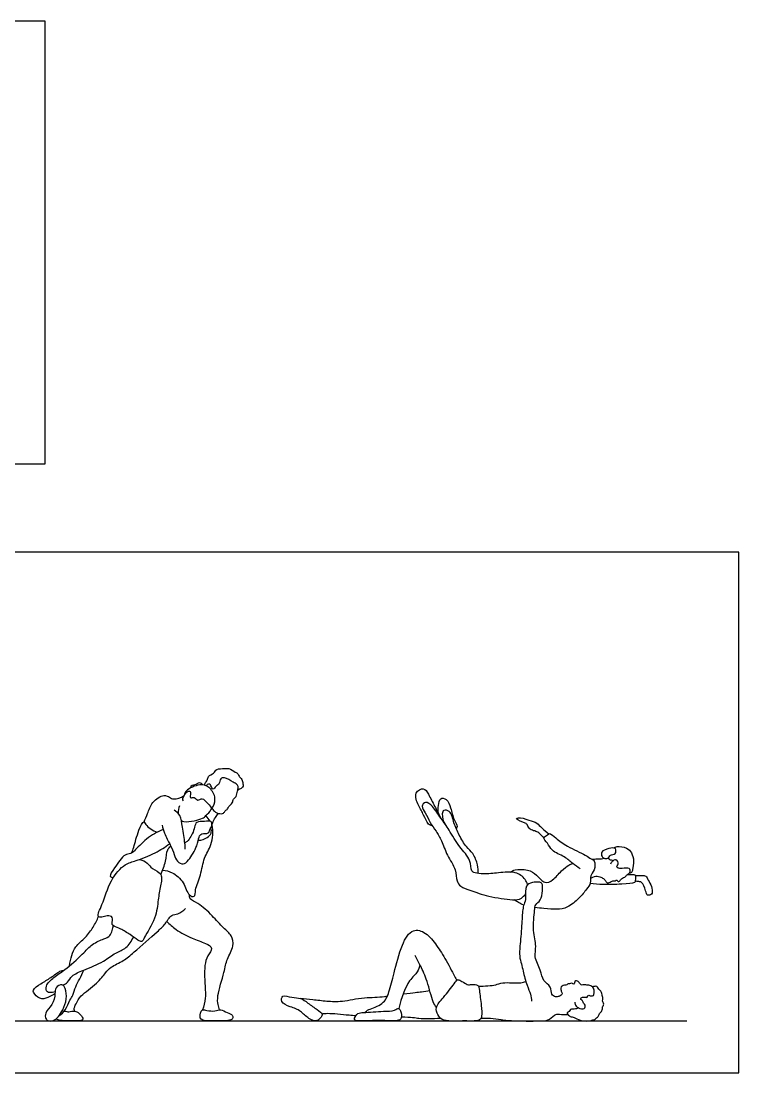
# Model space of a CAD drawing. Header units: millimetres. Extents: x 1.9 to 19.7, y 0.9 to 24.9.
# Drawn here: x 15.49 to 19.69, y 1.3 to 7.46 of the extents above; entities that cross this region are included whole.
import ezdxf

# ---------------------------------------------------------------- set-up
doc = ezdxf.new("R2010")
doc.units = ezdxf.units.MM
for name, color, linetype, true_color in [('AG-DIAGRAM', 7, 'Continuous', 0xfecc66), ('AG-PEOPLE', 7, 'Continuous', 0x66ccff), ('X-VPRT', 6, 'Continuous', 0xff00ff)]:
    doc.layers.add(name, color=color, linetype=linetype, true_color=true_color)

msp = doc.modelspace()

# ---------------------------------------------------------------- linework, layer by layer
at = {"layer": 'AG-DIAGRAM'}
msp.add_line((2.2184, 1.6083), (19.3822, 1.6083), dxfattribs=at)
at = {"layer": 'AG-PEOPLE'}
for points, knots in [([(16.563, 2.9872), (16.563, 2.9915), (16.5627, 3.0013), (16.5822, 3.0159), (16.5801, 3.0425), (16.6202, 3.0547), (16.629, 3.0858), (16.6803, 3.0834), (16.7045, 3.0891), (16.7418, 3.0639), (16.7575, 3.0561), (16.7665, 3.0348), (16.7861, 3.0167), (16.7877, 2.9908), (16.7877, 2.974), (16.767, 2.9635), (16.7598, 2.9585), (16.7558, 2.9563)], [0, 0, 0, 0, 0.213032, 0.488326, 0.768119, 1.122823, 1.434065, 1.830398, 2.134903, 2.517239, 2.766117, 3.038911, 3.342523, 3.637249, 3.867756, 4.137806, 4.357843, 4.357843, 4.357843, 4.357843]), ([(16.607, 2.8523), (16.6094, 2.848), (16.6148, 2.8392), (16.641, 2.8187), (16.6753, 2.8206), (16.6812, 2.8387), (16.6994, 2.8476), (16.7011, 2.864), (16.7296, 2.882), (16.7275, 2.9089), (16.751, 2.9199), (16.7533, 2.9526), (16.7624, 2.9742), (16.7528, 2.994), (16.7284, 3.005), (16.6808, 3.0351), (16.6528, 3.0296), (16.6508, 2.9919), (16.6287, 2.9853), (16.6144, 2.9578), (16.6046, 2.9726), (16.5959, 2.9967), (16.5763, 2.9939), (16.5741, 2.9863), (16.5735, 2.983)], [0, 0, 0, 0, 0.227687, 0.564362, 0.887775, 1.129018, 1.379175, 1.607075, 1.934167, 2.219, 2.494245, 2.823344, 3.107677, 3.359155, 3.668807, 4.112017, 4.388035, 4.716964, 4.997126, 5.284919, 5.483561, 5.777899, 6.002566, 6.190127, 6.190127, 6.190127, 6.190127]), ([(16.4395, 2.8955), (16.4372, 2.8997), (16.4276, 2.9085), (16.4621, 2.9593), (16.485, 2.9494), (16.4758, 2.92), (16.4822, 2.911), (16.5035, 2.9217), (16.5221, 2.8907), (16.5507, 2.9185), (16.5764, 2.8827), (16.6015, 2.8636), (16.5993, 2.8392), (16.6169, 2.8672), (16.6323, 2.9222), (16.5892, 2.9805), (16.5352, 2.9985), (16.4538, 2.9619), (16.445, 2.9367), (16.4424, 2.9272)], [0, 0, 0, 0, 0.225294, 0.65503, 0.880324, 1.19035, 1.350092, 1.604271, 1.909596, 2.212225, 2.571059, 2.914362, 3.126345, 3.393084, 3.842107, 4.319509, 4.756205, 5.300769, 5.596411, 5.596411, 5.596411, 5.596411]), ([(16.4849, 2.9735), (16.4842, 2.9771), (16.4801, 2.9891), (16.5161, 2.9901), (16.5307, 3.0094), (16.5477, 2.996), (16.5525, 2.9893)], [0, 0, 0, 0, 0.197151, 0.51966, 0.78994, 1.083043, 1.083043, 1.083043, 1.083043]), ([(17.8941, 2.7496), (17.8863, 2.752), (17.8671, 2.7561), (17.8438, 2.8175), (17.8119, 2.8659), (17.7834, 2.9426), (17.8464, 2.98), (17.8729, 2.931), (17.9085, 2.8647), (17.9313, 2.8197), (17.9427, 2.7967)], [0, 0, 0, 0, 0.286457, 0.734626, 1.200976, 1.688339, 2.093234, 2.47719, 2.988477, 3.496173, 3.496173, 3.496173, 3.496173]), ([(16.2088, 2.7725), (16.2154, 2.7893), (16.2316, 2.8222), (16.2512, 2.89), (16.3229, 2.9369), (16.3586, 2.9169), (16.3807, 2.9006), (16.4262, 2.9134), (16.4424, 2.9272)], [0, 0, 0, 0, 0.434393, 0.932383, 1.448781, 1.796501, 2.096796, 2.569601, 2.569601, 2.569601, 2.569601]), ([(17.9284, 2.8253), (17.9269, 2.8399), (17.9296, 2.8667), (17.9361, 2.9169), (17.9831, 2.9077), (18.0034, 2.8531), (18.0173, 2.7883), (18.0437, 2.7472), (18.0359, 2.7373), (18.0337, 2.7334)], [0, 0, 0, 0, 0.384165, 0.755167, 1.083466, 1.515204, 2.003832, 2.38525, 2.598259, 2.598259, 2.598259, 2.598259]), ([(16.45, 2.6139), (16.4493, 2.6257), (16.4482, 2.6495), (16.433, 2.7432), (16.424, 2.8108), (16.3969, 2.8336), (16.3839, 2.8423)], [0, 0, 0, 0, 0.351775, 0.926373, 1.416673, 1.820939, 1.820939, 1.820939, 1.820939]), ([(16.4269, 2.7814), (16.4312, 2.7784), (16.4515, 2.7697), (16.5018, 2.7789), (16.5523, 2.7919), (16.571, 2.8086), (16.5932, 2.8327), (16.6015, 2.8464)], [0.706408, 0.706408, 0.706408, 0.706408, 0.852123, 1.313934, 1.73682, 2.030633, 2.441052, 2.441052, 2.441052, 2.441052]), ([(18.4514, 2.4062), (18.4487, 2.4164), (18.4328, 2.4456), (18.3802, 2.4875), (18.2815, 2.4731), (18.1982, 2.4671), (18.1448, 2.4727), (18.1188, 2.4844), (18.1209, 2.5562), (18.0491, 2.6249), (17.994, 2.7254), (17.9453, 2.7912), (17.9006, 2.8616), (17.856, 2.8974), (17.8254, 2.862), (17.8563, 2.8248), (17.8796, 2.7683), (17.9171, 2.7176), (17.9508, 2.6622), (17.9785, 2.5754), (18.0353, 2.4976), (18.0339, 2.4266), (18.0589, 2.3913), (18.1237, 2.37), (18.2209, 2.334), (18.3265, 2.3199), (18.3629, 2.3176), (18.3854, 2.3162), (18.4092, 2.3171), (18.4329, 2.3414), (18.4398, 2.3517)], [1.083853, 1.083853, 1.083853, 1.083853, 1.326875, 1.812242, 2.382583, 2.923184, 3.337096, 3.609964, 4.061762, 4.638895, 5.258966, 5.788384, 6.323075, 6.717642, 7.033202, 7.409643, 7.868564, 8.325761, 8.789105, 9.342075, 9.910141, 10.381548, 10.737074, 11.197191, 11.804291, 12.490198, 12.490198, 12.490198, 12.912387, 13.159977, 13.159977, 13.159977, 13.159977]), ([(18.162, 2.4715), (18.1629, 2.488), (18.162, 2.521), (18.1346, 2.5916), (18.0909, 2.6249), (18.0501, 2.6973), (18.0188, 2.7631), (18.0038, 2.839), (17.9587, 2.845), (17.9488, 2.8178), (17.9573, 2.7733), (17.9709, 2.7562)], [0, 0, 0, 0, 0.408423, 0.897364, 1.327101, 1.844641, 2.356908, 2.844252, 3.16926, 3.445904, 3.914436, 3.914436, 3.914436, 3.914436]), ([(16.1359, 2.5901), (16.1403, 2.6019), (16.1505, 2.6259), (16.1725, 2.7188), (16.2068, 2.7867), (16.217, 2.7503), (16.2602, 2.7218), (16.2852, 2.712)], [0, 0, 0, 0, 0.363519, 0.96348, 1.408514, 1.67396, 2.204078, 2.204078, 2.204078, 2.204078]), ([(16.3144, 2.7534), (16.318, 2.7374), (16.3244, 2.7088), (16.3593, 2.644), (16.3645, 2.6324), (16.3873, 2.581), (16.3981, 2.5402), (16.4404, 2.5187), (16.473, 2.5505), (16.5211, 2.6299), (16.528, 2.683), (16.5433, 2.7078), (16.5891, 2.7009), (16.5905, 2.7281), (16.6084, 2.7489), (16.6031, 2.7834), (16.5617, 2.7727), (16.5122, 2.7784), (16.504, 2.7387), (16.4929, 2.7026), (16.4647, 2.6578), (16.4472, 2.6492)], [0, 0, 0, 0, 0.414208, 0.904102, 1.131531, 1.562008, 1.957073, 2.315895, 2.688584, 3.264317, 3.6969, 3.987162, 4.348325, 4.615843, 4.900491, 5.196915, 5.545666, 5.941365, 6.275787, 6.646553, 7.141046, 7.141046, 7.141046, 7.141046]), ([(16.6071, 2.7498), (16.6074, 2.7562), (16.6084, 2.7694), (16.626, 2.7991), (16.6368, 2.8149), (16.6429, 2.8227)], [0, 0, 0, 0, 0.2586055, 0.6009011, 0.9235697, 0.9235697, 0.9235697, 0.9235697]), ([(18.547, 2.6781), (18.5427, 2.6832), (18.5334, 2.693), (18.5175, 2.7098), (18.4936, 2.7207), (18.4637, 2.7253), (18.4506, 2.7557), (18.4411, 2.766), (18.3746, 2.7885), (18.4008, 2.8027), (18.459, 2.7829), (18.5065, 2.7691), (18.533, 2.7363), (18.5619, 2.7142), (18.5763, 2.7031)], [0, 0, 0, 0, 0.259562, 0.534885, 0.830485, 1.141304, 1.450106, 1.693737, 2.129614, 2.330091, 2.788446, 3.19992, 3.566539, 3.994273, 3.994273, 3.994273, 3.994273]), ([(16.3205, 2.7285), (16.2859, 2.7139), (16.2224, 2.6798), (16.1557, 2.6048), (16.1304, 2.5839), (16.0901, 2.587), (16.0392, 2.5058), (15.9997, 2.4541), (16.0218, 2.4472), (16.028, 2.445)], [0, 0, 0, 0, 0.62855, 1.21187, 1.532739, 1.870414, 2.45379, 2.887776, 3.149725, 3.149725, 3.149725, 3.149725]), ([(16.3174, 2.4902), (16.3366, 2.4885), (16.3761, 2.4803), (16.4459, 2.4219), (16.4624, 2.3424), (16.5103, 2.3285), (16.505, 2.3822), (16.5438, 2.4624), (16.5554, 2.564), (16.6072, 2.635), (16.616, 2.7176), (16.6053, 2.7555)], [0, 0, 0, 0, 0.45453, 1.013867, 1.544183, 1.867473, 2.240114, 2.813503, 3.412974, 3.970879, 4.590407, 4.590407, 4.590407, 4.590407]), ([(16.5258, 2.665), (16.5441, 2.6652), (16.5797, 2.6781), (16.6045, 2.7042), (16.6026, 2.7286), (16.5992, 2.7388)], [0, 0, 0, 0, 0.438863, 0.780421, 1.116938, 1.116938, 1.116938, 1.116938]), ([(18.7579, 2.4985), (18.7436, 2.5085), (18.7137, 2.5284), (18.6693, 2.5715), (18.5901, 2.6002), (18.5722, 2.646), (18.5345, 2.6811), (18.57, 2.6959), (18.5814, 2.7112), (18.6214, 2.6729), (18.6817, 2.6276), (18.7876, 2.5823), (18.8209, 2.5554), (18.8481, 2.548), (18.8452, 2.4874), (18.8145, 2.4593), (18.8227, 2.4135), (18.7958, 2.3772), (18.753, 2.3244), (18.6868, 2.2689), (18.6219, 2.2587), (18.563, 2.264), (18.5115, 2.2697), (18.4939, 2.2723)], [0, 0, 0, 0, 0.418403, 0.877892, 1.3938, 1.804106, 2.160379, 2.464669, 2.684958, 3.069735, 3.599793, 4.220086, 4.593707, 4.864578, 5.280993, 5.649362, 6.016664, 6.393823, 6.875996, 7.409364, 7.864669, 8.376066, 8.646557, 8.646557, 8.646557, 8.646557]), ([(16.183, 2.5533), (16.1987, 2.5487), (16.2311, 2.5352), (16.2529, 2.4958), (16.3223, 2.4715), (16.3027, 2.3947), (16.2905, 2.3151), (16.281, 2.2099), (16.2122, 2.1032), (16.1978, 2.0672), (16.1701, 2.0821), (16.1266, 2.1137), (16.0734, 2.1472), (16.0447, 2.1578), (16.0266, 2.167), (16.0159, 2.1764), (16.033, 2.2183), (15.9909, 2.2274), (15.9645, 2.2131), (15.928, 2.2169), (15.9709, 2.2975), (16.0058, 2.4293), (16.094, 2.5301), (16.1621, 2.5431), (16.2771, 2.5904), (16.3314, 2.6252), (16.3586, 2.6448)], [0, 0, 0, 0, 0.414297, 0.808311, 1.267401, 1.74707, 2.285698, 2.901906, 3.569095, 3.88861, 4.171504, 4.615549, 5.08706, 5.484094, 5.484094, 5.734616, 6.082959, 6.413333, 6.751123, 7.022302, 7.519638, 8.243895, 8.901876, 9.389354, 10.03813, 10.630646, 10.630646, 10.630646, 10.630646]), ([(16.3063, 2.4647), (16.3177, 2.4899), (16.3381, 2.5385), (16.3407, 2.6107), (16.3579, 2.6249), (16.3649, 2.6314)], [0, 0, 0, 0, 0.538338, 1.0246, 1.341315, 1.341315, 1.341315, 1.341315]), ([(18.8985, 2.5598), (18.893, 2.5619), (18.8854, 2.5697), (18.8767, 2.6027), (18.9262, 2.6161), (18.9713, 2.6269), (18.9682, 2.5795), (18.9329, 2.5826), (18.9237, 2.5556), (18.9049, 2.5572), (18.8985, 2.5598)], [0, 0, 0, 0, 0.233983, 0.523835, 0.920594, 1.274304, 1.584967, 1.891721, 2.171551, 2.4416, 2.4416, 2.4416, 2.4416]), ([(18.9535, 2.6206), (18.9603, 2.6243), (18.9745, 2.6328), (19.0335, 2.6242), (19.0618, 2.5927), (19.0747, 2.5456), (19.0655, 2.4945), (19.0609, 2.4764), (19.0489, 2.4717), (19.0435, 2.4711)], [0, 0, 0, 0, 0.279848, 0.70923, 1.078311, 1.480508, 1.895299, 2.134733, 2.367707, 2.367707, 2.367707, 2.367707]), ([(18.3508, 2.4793), (18.3594, 2.485), (18.3777, 2.4973), (18.454, 2.495), (18.505, 2.4667), (18.5488, 2.4059), (18.6028, 2.4315), (18.646, 2.4862), (18.6917, 2.5209), (18.7079, 2.5266), (18.7156, 2.5291)], [0, 0, 0, 0, 0.322239, 0.810906, 1.264353, 1.728044, 2.126512, 2.62191, 3.053898, 3.337655, 3.337655, 3.337655, 3.337655]), ([(18.8187, 2.4388), (18.8274, 2.4469), (18.85, 2.4596), (18.8794, 2.4489), (18.9005, 2.4409), (18.9096, 2.4198), (18.9247, 2.413), (18.9438, 2.4298), (18.9646, 2.4251), (18.973, 2.4366), (18.9804, 2.417), (18.9964, 2.4337), (19.0037, 2.446), (19.0221, 2.4473), (19.0321, 2.4652), (19.0498, 2.4732), (19.0519, 2.4896), (19.0471, 2.5067), (19.0042, 2.4982), (18.9809, 2.5004), (18.9692, 2.5106), (18.9792, 2.5222), (18.9817, 2.5334), (18.9756, 2.5513), (18.9545, 2.5507), (18.9413, 2.5357), (18.9376, 2.5292), (18.936, 2.5258)], [0, 0, 0, 0, 0.345058, 0.660138, 0.931295, 1.19863, 1.408724, 1.68679, 1.945817, 2.116064, 2.317885, 2.556474, 2.780783, 3.010976, 3.265787, 3.512226, 3.735359, 3.942963, 4.308007, 4.598158, 4.790343, 4.994963, 5.193813, 5.42432, 5.66621, 5.9199, 6.11358, 6.11358, 6.11358, 6.11358]), ([(18.8267, 2.5548), (18.8374, 2.5553), (18.8579, 2.5565), (18.884, 2.556), (18.8938, 2.5585), (18.8985, 2.5598)], [0, 0, 0, 0, 0.3278326, 0.6203182, 0.8410432, 0.8410432, 0.8410432, 0.8410432]), ([(18.9226, 2.5619), (18.9242, 2.5582), (18.9288, 2.5496), (18.9411, 2.5513), (18.9548, 2.5477)], [0, 0, 0, 0, 0.286013, 0.6098833, 0.6098833, 0.6098833, 0.6098833]), ([(18.8169, 2.4139), (18.842, 2.4108), (18.8937, 2.4056), (18.9943, 2.4092), (19.0826, 2.4148), (19.081, 2.4299), (19.0905, 2.4646), (19.0582, 2.462), (19.041, 2.4632), (19.0316, 2.4616)], [0, 0, 0, 0, 0.504289, 1.110733, 1.618132, 1.809052, 2.114543, 2.394347, 2.704142, 2.704142, 2.704142, 2.704142]), ([(18.7277, 1.7169), (18.7278, 1.7109), (18.7308, 1.6979), (18.7468, 1.6826), (18.7861, 1.6739), (18.7909, 1.7016), (18.7764, 1.7099), (18.7747, 1.7265), (18.761, 1.7321), (18.764, 1.746), (18.7799, 1.7501), (18.8021, 1.7416), (18.8035, 1.7624), (18.8213, 1.7523), (18.8396, 1.7551), (18.8393, 1.7724), (18.8434, 1.7956), (18.8214, 1.8153), (18.7985, 1.818), (18.7747, 1.8202), (18.7647, 1.8159), (18.7547, 1.8302), (18.7446, 1.8421), (18.73, 1.845), (18.7264, 1.838), (18.7268, 1.8223), (18.7157, 1.8243), (18.7096, 1.8316), (18.6962, 1.8238), (18.6873, 1.8269), (18.6811, 1.8175), (18.6663, 1.818), (18.6534, 1.8134), (18.6423, 1.8006), (18.6478, 1.7822), (18.6553, 1.7672), (18.6488, 1.7568), (18.6339, 1.7514), (18.6142, 1.7467), (18.5863, 1.7621), (18.5917, 1.8125), (18.5378, 1.8407), (18.53, 1.9067), (18.4864, 1.9818), (18.5064, 2.0479), (18.4772, 2.1356), (18.494, 2.2507), (18.4932, 2.2895), (18.5323, 2.3132), (18.538, 2.3674), (18.5411, 2.4152), (18.5149, 2.4215), (18.4793, 2.4195), (18.4316, 2.4037), (18.4454, 2.3277), (18.4296, 2.2919), (18.421, 2.2564), (18.4174, 2.1618), (18.4071, 2.0495), (18.4012, 1.9886), (18.4166, 1.9411), (18.4245, 1.8984), (18.4455, 1.8154), (18.471, 1.7663), (18.4737, 1.737), (18.4743, 1.7232)], [0, 0, 0, 0, 0.245909, 0.520266, 0.854998, 1.10536, 1.329075, 1.553474, 1.756878, 1.940978, 2.168035, 2.422712, 2.62266, 2.852819, 3.081401, 3.302558, 3.577609, 3.871811, 4.155267, 4.43518, 4.60768, 4.833359, 5.070046, 5.27287, 5.42139, 5.631311, 5.792525, 5.959853, 6.172613, 6.33938, 6.513602, 6.729928, 6.944802, 7.167277, 7.414591, 7.646524, 7.829708, 8.05613, 8.314167, 8.608852, 8.98964, 9.407862, 9.871409, 10.398769, 10.858997, 11.416999, 12.038834, 12.381253, 12.739414, 13.168889, 13.546547, 13.807836, 14.159863, 14.529087, 15.00677, 15.366438, 15.703743, 16.267116, 16.893511, 17.343301, 17.73594, 18.122376, 18.656483, 19.090764, 19.462423, 19.462423, 19.462423, 19.462423]), ([(19.083, 2.4584), (19.0952, 2.4593), (19.1188, 2.4572), (19.1446, 2.46), (19.1559, 2.4298), (19.1782, 2.3985), (19.1829, 2.3547), (19.1702, 2.3461), (19.1479, 2.3391), (19.1432, 2.3715), (19.1224, 2.4239), (19.1018, 2.422), (19.0884, 2.4254), (19.0817, 2.426)], [0, 0, 0, 0, 0.351627, 0.622658, 0.925777, 1.299518, 1.662851, 1.875433, 2.112896, 2.420766, 2.845424, 3.083669, 3.34439, 3.34439, 3.34439, 3.34439]), ([(16.6498, 1.6734), (16.6463, 1.6831), (16.6406, 1.7051), (16.6346, 1.7591), (16.6803, 1.8926), (16.689, 1.969), (16.7379, 2.0434), (16.7233, 2.1108), (16.6699, 2.1531), (16.6084, 2.2246), (16.5306, 2.2969), (16.4746, 2.3173), (16.4742, 2.3378), (16.4738, 2.3455)], [0, 0, 0, 0, 0.32852, 0.759329, 1.456995, 1.992488, 2.529435, 2.989973, 3.466611, 4.048639, 4.666848, 5.096195, 5.381017, 5.381017, 5.381017, 5.381017]), ([(15.7727, 1.9304), (15.7754, 1.9511), (15.7866, 1.9919), (15.8046, 2.0452), (15.8688, 2.0952), (15.9122, 2.1563), (15.9337, 2.198), (15.9425, 2.2194)], [0, 0, 0, 0, 0.468276, 0.906151, 1.431106, 1.946217, 2.438806, 2.438806, 2.438806, 2.438806]), ([(15.8037, 1.6654), (15.8019, 1.6684), (15.7962, 1.6754), (15.8124, 1.7131), (15.8375, 1.7589), (15.9337, 1.8242), (15.9831, 1.8898), (16.0137, 1.9248), (16.0937, 1.9609), (16.1488, 2.0092), (16.2856, 2.1305), (16.331, 2.1696), (16.3657, 2.2324), (16.4085, 2.2301), (16.4379, 2.2529), (16.4506, 2.2652)], [0, 0, 0, 0, 0.190115, 0.544257, 0.979763, 1.616623, 2.151535, 2.550555, 3.0812, 3.615021, 4.404133, 4.886392, 5.350837, 5.716313, 6.147053, 6.147053, 6.147053, 6.147053]), ([(15.6885, 1.7785), (15.6836, 1.7765), (15.6738, 1.7738), (15.6375, 1.772), (15.6303, 1.8183), (15.6843, 1.8673), (15.7472, 1.9061), (15.8499, 1.9972), (15.9017, 2.0589), (15.9718, 2.088), (16.0122, 2.1024), (16.0224, 2.1377), (16.0274, 2.1565), (16.0286, 2.1664)], [0, 0, 0, 0, 0.236531, 0.558419, 0.903129, 1.388291, 1.914162, 2.602014, 3.142607, 3.647383, 4.021743, 4.361212, 4.684294, 4.684294, 4.684294, 4.684294]), ([(16.3416, 2.1907), (16.3585, 2.1732), (16.3943, 2.1401), (16.4881, 2.0891), (16.5634, 2.0667), (16.6188, 2.0349), (16.5753, 1.9873), (16.5619, 1.9325), (16.5626, 1.8386), (16.5719, 1.7414), (16.5581, 1.6946), (16.5504, 1.6725)], [0, 0, 0, 0, 0.504907, 1.111927, 1.655524, 2.057722, 2.471778, 2.920994, 3.494515, 4.080577, 4.57718, 4.57718, 4.57718, 4.57718]), ([(15.7346, 1.8175), (15.7442, 1.8223), (15.7647, 1.8331), (15.7854, 1.8772), (15.8583, 1.9062), (15.974, 1.9523), (16.0391, 2.0088), (16.1079, 2.0299), (16.1367, 2.076), (16.1461, 2.0994)], [0, 0, 0, 0, 0.336036, 0.726795, 1.243899, 1.909975, 2.458421, 2.945391, 3.460079, 3.460079, 3.460079, 3.460079]), ([(17.498, 1.6574), (17.5064, 1.6633), (17.522, 1.6776), (17.6111, 1.7022), (17.6438, 1.7809), (17.672, 1.8914), (17.7097, 2.0479), (17.7737, 2.1537), (17.8621, 2.1264), (17.9214, 2.0464), (17.9739, 1.9696), (18.0259, 1.8639), (18.0357, 1.8511), (18.039, 1.8464)], [0, 0, 0, 0, 0.314195, 0.832702, 1.33631, 1.951157, 2.701957, 3.298529, 3.790407, 4.360117, 4.946053, 5.551253, 5.786199, 5.786199, 5.786199, 5.786199]), ([(17.9181, 1.6856), (17.9112, 1.6968), (17.8948, 1.7189), (17.8666, 1.8434), (17.8276, 1.927), (17.8052, 1.9701), (17.7936, 1.9901)], [0, 0, 0, 0, 0.363527, 1.008472, 1.578727, 2.060955, 2.060955, 2.060955, 2.060955]), ([(17.822, 1.9371), (17.8187, 1.9225), (17.8101, 1.8896), (17.7519, 1.8462), (17.7109, 1.7427), (17.6984, 1.68)], [0, 0, 0, 0, 0.387822, 0.86885, 1.602533, 1.602533, 1.602533, 1.602533]), ([(15.6879, 1.7669), (15.6782, 1.7607), (15.6578, 1.7514), (15.6099, 1.7267), (15.5689, 1.7624), (15.5523, 1.7906), (15.609, 1.8292), (15.6622, 1.859), (15.7152, 1.9014), (15.7327, 1.9035), (15.7407, 1.905)], [0, 0, 0, 0, 0.348569, 0.758739, 1.173074, 1.466363, 1.917, 2.409679, 2.883223, 3.175086, 3.175086, 3.175086, 3.175086]), ([(15.712, 1.6392), (15.7257, 1.6485), (15.7526, 1.6688), (15.7725, 1.7315), (15.7959, 1.7568), (15.8064, 1.8103), (15.8334, 1.8535), (15.8484, 1.8882), (15.856, 1.9053)], [0, 0, 0, 0, 0.417057, 0.884127, 1.23148, 1.655267, 2.0818, 2.525652, 2.525652, 2.525652, 2.525652]), ([(18.1702, 1.6136), (18.1783, 1.618), (18.1847, 1.6376), (18.1824, 1.7001), (18.1684, 1.7823), (18.1665, 1.8209), (18.1241, 1.8221), (18.0982, 1.8167), (18.0689, 1.8394), (18.0412, 1.8549), (18.0196, 1.8214), (17.9613, 1.7454), (17.9087, 1.6904), (17.9244, 1.6433), (17.951, 1.6118), (18.0077, 1.6051), (18.0913, 1.6093), (18.1561, 1.6059), (18.1702, 1.6136)], [0, 0, 0, 0, 0.289975, 0.751173, 1.291706, 1.615737, 1.957212, 2.255824, 2.602913, 2.89682, 3.223502, 3.805165, 4.299023, 4.673423, 5.029943, 5.45102, 6.002887, 6.503406, 6.503406, 6.503406, 6.503406]), ([(15.6508, 1.6083), (15.643, 1.61), (15.6314, 1.6204), (15.6279, 1.6595), (15.6772, 1.7007), (15.6901, 1.7664), (15.687, 1.8037), (15.7311, 1.8296), (15.7508, 1.7955), (15.7593, 1.7352), (15.7355, 1.6735), (15.7088, 1.6334), (15.6884, 1.6108), (15.6608, 1.606), (15.6508, 1.6083)], [0, 0, 0, 0, 0.270841, 0.609156, 1.073748, 1.551915, 1.904974, 2.26726, 2.589972, 3.052048, 3.534356, 3.941597, 4.263735, 4.614464, 4.614464, 4.614464, 4.614464]), ([(18.1641, 1.8105), (18.1825, 1.8108), (18.2181, 1.8137), (18.2674, 1.8171), (18.3034, 1.838), (18.4131, 1.8248), (18.4309, 1.8359), (18.4405, 1.8396)], [0, 0, 0, 0, 0.429991, 0.823712, 1.202896, 1.794348, 2.11617, 2.11617, 2.11617, 2.11617]), ([(18.749, 1.6846), (18.7436, 1.6818), (18.7339, 1.6749), (18.6982, 1.6808), (18.6986, 1.6601), (18.6787, 1.6583), (18.6858, 1.6437), (18.7053, 1.6291), (18.7189, 1.6337), (18.7489, 1.6109), (18.8095, 1.6039), (18.8311, 1.6142), (18.8483, 1.6156), (18.852, 1.628), (18.8678, 1.6328), (18.8686, 1.6528), (18.8897, 1.667), (18.8873, 1.6894), (18.9017, 1.7066), (18.8856, 1.7247), (18.895, 1.7405), (18.8851, 1.7617), (18.8853, 1.7757), (18.8627, 1.7994), (18.8581, 1.8119), (18.8435, 1.8095), (18.8337, 1.8089), (18.8285, 1.8078)], [0, 0, 0, 0, 0.248302, 0.563579, 0.782285, 0.998469, 1.192376, 1.473312, 1.673664, 2.018365, 2.468791, 2.752186, 2.973215, 3.164133, 3.380683, 3.623187, 3.900141, 4.163398, 4.415607, 4.669342, 4.901186, 5.167926, 5.388237, 5.71314, 5.912057, 6.114822, 6.345076, 6.345076, 6.345076, 6.345076]), ([(17.1243, 1.7396), (17.109, 1.7444), (17.0737, 1.7407), (17.0166, 1.7657), (17.0041, 1.7134), (17.0666, 1.6892), (17.1265, 1.6692), (17.1669, 1.6191), (17.2204, 1.6013), (17.2437, 1.6281), (17.2554, 1.6494), (17.2189, 1.6763), (17.1666, 1.7108), (17.1393, 1.7348), (17.1243, 1.7396)], [0, 0, 0, 0, 0.420478, 0.834623, 1.157095, 1.602855, 2.071521, 2.533453, 2.937644, 3.260116, 3.511578, 3.871244, 4.344068, 4.755326, 4.755326, 4.755326, 4.755326]), ([(17.6308, 1.7523), (17.6254, 1.7511), (17.5867, 1.7436), (17.4859, 1.7466), (17.3682, 1.7164), (17.2795, 1.7218), (17.1951, 1.731), (17.1478, 1.7366), (17.1243, 1.7396)], [1.654568, 1.654568, 1.654568, 1.654568, 1.742745, 2.265649, 2.89792, 3.448792, 3.976801, 4.465004, 4.465004, 4.465004, 4.465004]), ([(17.8795, 1.7846), (17.8639, 1.7816), (17.8257, 1.7752), (17.7885, 1.772), (17.7228, 1.765)], [0.2506225, 0.2506225, 0.2506225, 0.2506225, 0.5005776, 0.8197717, 0.8197717, 0.8197717, 0.8197717]), ([(15.7429, 1.6658), (15.7521, 1.6636), (15.7707, 1.6586), (15.8011, 1.6707), (15.8287, 1.6542), (15.8539, 1.6248), (15.8495, 1.6115), (15.819, 1.607), (15.7076, 1.6086), (15.7061, 1.6144), (15.6942, 1.619)], [0, 0, 0, 0, 0.3159, 0.701111, 1.025834, 1.347484, 1.536371, 1.849305, 2.411172, 2.776999, 2.776999, 2.776999, 2.776999]), ([(16.5504, 1.6725), (16.5444, 1.6699), (16.5362, 1.6529), (16.533, 1.6068), (16.6116, 1.6093), (16.7191, 1.6065), (16.7278, 1.6257), (16.7282, 1.6447), (16.6956, 1.6541), (16.6553, 1.6802), (16.6224, 1.6626), (16.5776, 1.6679), (16.5568, 1.6752), (16.5504, 1.6725)], [0, 0, 0, 0, 0.284259, 0.628378, 1.124639, 1.674001, 1.906388, 2.13377, 2.46335, 2.780811, 3.113862, 3.516945, 3.819705, 3.819705, 3.819705, 3.819705]), ([(17.6984, 1.68), (17.6917, 1.6829), (17.67, 1.6648), (17.6081, 1.6663), (17.4934, 1.656), (17.4575, 1.6569), (17.4359, 1.6232), (17.4426, 1.6059), (17.5255, 1.609), (17.6096, 1.612), (17.7108, 1.6029), (17.7166, 1.6434), (17.7064, 1.6767), (17.6984, 1.68)], [0, 0, 0, 0, 0.293833, 0.750084, 1.354577, 1.71967, 2.095069, 2.370857, 2.882739, 3.435861, 3.96519, 4.281063, 4.63184, 4.63184, 4.63184, 4.63184]), ([(17.248, 1.6501), (17.2598, 1.6513), (17.2841, 1.655), (17.3809, 1.6456), (17.4347, 1.6404), (17.4475, 1.6395)], [0, 0, 0, 0, 0.344775, 0.991023, 1.197706, 1.197706, 1.197706, 1.197706]), ([(17.7137, 1.6328), (17.7738, 1.6305), (17.8234, 1.6201), (17.8939, 1.6216), (17.9421, 1.6246)], [2.5522949, 2.5522949, 2.5522949, 2.5522949, 2.926791, 3.5004555, 3.5004555, 3.5004555, 3.5004555]), ([(18.1792, 1.6236), (18.1977, 1.6247), (18.2352, 1.6254), (18.2998, 1.6142), (18.3789, 1.607), (18.5365, 1.6071), (18.5771, 1.612), (18.6162, 1.6514), (18.6378, 1.645), (18.6701, 1.6467), (18.6861, 1.6458)], [0, 0, 0, 0, 0.431981, 0.887413, 1.42365, 2.143756, 2.522896, 2.921839, 3.186446, 3.588085, 3.588085, 3.588085, 3.588085])]:
    msp.add_open_spline(points, degree=3, knots=knots, dxfattribs=at)
for points in [[(16.416, 2.8672), (16.4097, 2.8539), (16.407, 2.8372), (16.4079, 2.8221)], [(16.5948, 2.7769), (16.5877, 2.7885), (16.579, 2.7987), (16.5709, 2.8092)], [(18.4288, 2.2863), (18.4056, 2.2942), (18.39, 2.3049), (18.3724, 2.3171)]]:
    msp.add_open_spline(points, degree=3, dxfattribs=at)
at = {"layer": 'X-VPRT'}
for points in [[(1.9136, 7.4594), (1.9136, 4.8686), (15.6296, 4.8686), (15.6296, 7.4594)], [(1.9136, 4.3515), (1.9136, 1.3035), (19.687, 1.3035), (19.687, 4.3515)]]:
    msp.add_lwpolyline(points, close=True, dxfattribs=at)

doc.saveas('drawing.dxf')
